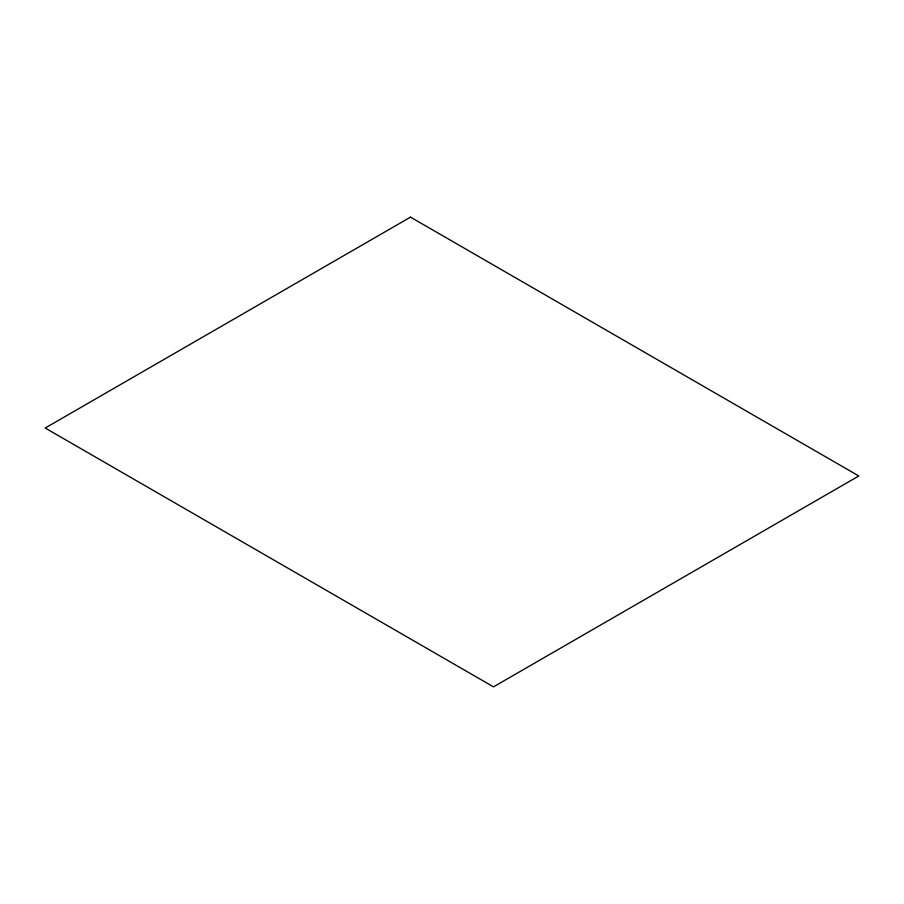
<?xml version="1.0" encoding="UTF-8"?>
<svg xmlns="http://www.w3.org/2000/svg" width="904" height="904" viewBox="0 0 904 904"><rect width="100%" height="100%" fill="white"/><g stroke="black" fill="none" stroke-linecap="round" stroke-linejoin="round"><path stroke-width="1.36" d="M410.495 217.141L45.2 428.033L493.505 686.859L858.8 475.967L410.495 217.141"/></g></svg>
